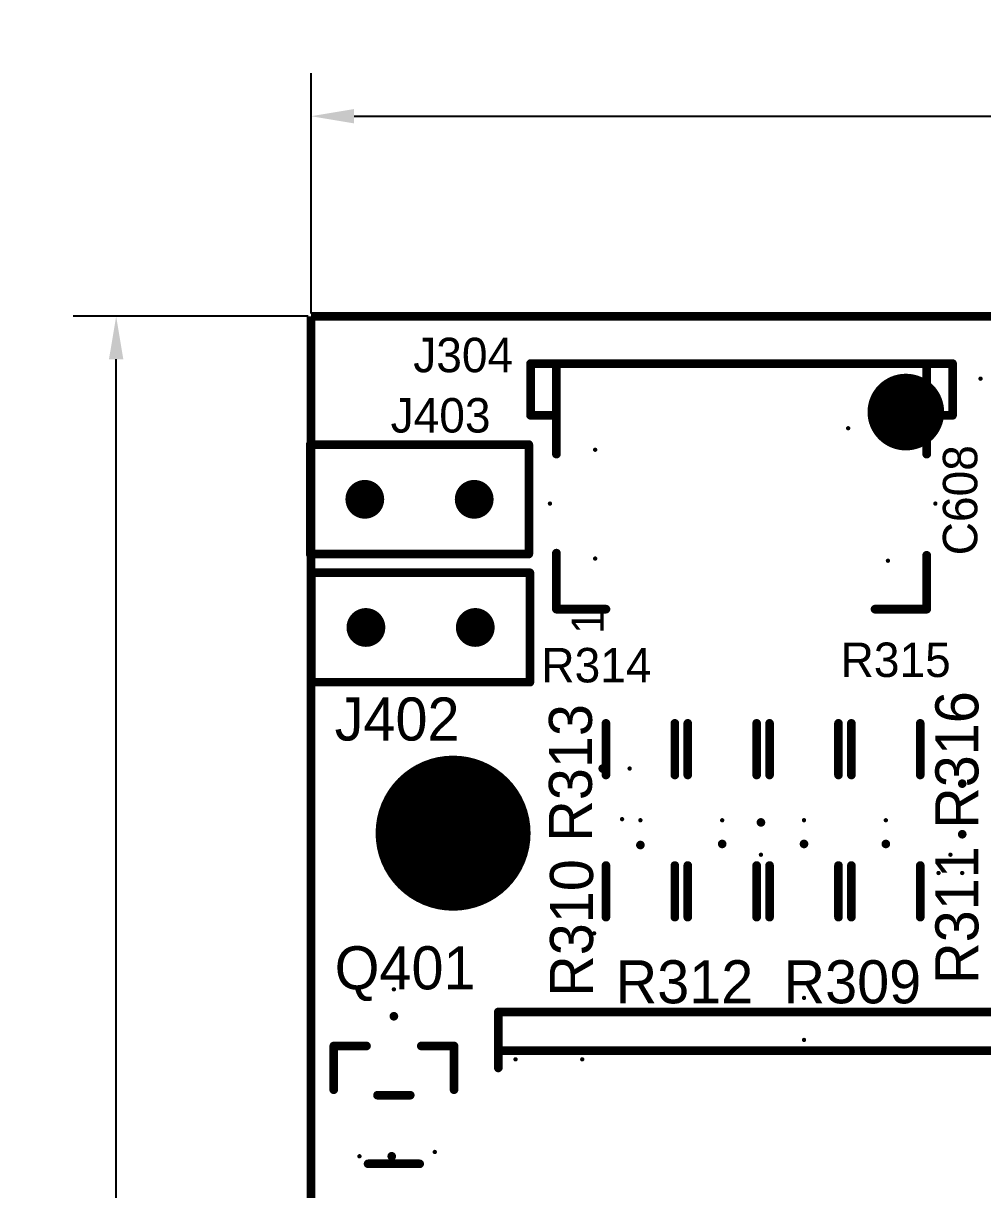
# Model space of a CAD drawing. Extents: x -22 to 197, y -17 to 116.
# Drawn here: x 85.37 to 107.65, y 54.99 to 82.07 of the extents above; entities that cross this region are included whole.
import ezdxf

# ---------------------------------------------------------------- set-up
doc = ezdxf.new("R2010")
doc.units = 0
doc.header["$MEASUREMENT"] = 0
doc.layers.get('0').update_dxf_attribs({"linetype": 'CONTINUOUS'})
doc.layers.get('DEFPOINTS').update_dxf_attribs({"linetype": 'CONTINUOUS'})
for name, color, linetype in [('DRILLDRAWING', 1, 'CONTINUOUS'), ('MECHANICAL1', 6, 'CONTINUOUS'), ('TOPOVERLAY', 2, 'CONTINUOUS')]:
    doc.layers.add(name, color=color, linetype=linetype)
doc.dimstyles.get("Standard").update_dxf_attribs({"dimtxt": 0.18, "dimasz": 0.18, "dimexe": 0.18, "dimexo": 0.0625, "dimgap": 0.09, "dimtad": 0, "dimtih": 1, "dimtoh": 1, "dimdec": 4, "dimzin": 0, "dimtxsty": 'STANDARD', "dimcen": 0.09, "dimazin": 3, "dimtfac": 1, "dimtdec": 4, "dimtofl": 0, "dimtmove": 0, "dimatfit": 3, "dimtolj": 1, "dimtzin": 0})

# ---------------------------------------------------------------- blocks, each defined once
blk = doc.blocks.new('*D0')
at = {"color": 0, "linetype": 'BYBLOCK'}
for p, q in [((91.987, 75.268), (86.525, 75.268)), ((87.525, 12.268), (87.525, 74.268)), ((91.987, 11.268), (86.525, 11.268))]:
    blk.add_line(p, q, dxfattribs=at)
for points in [[(87.358, 74.268), (87.691, 74.268), (87.525, 75.268)], [(87.358, 12.268), (87.691, 12.268), (87.525, 11.268)]]:
    blk.add_solid(points, dxfattribs=at)
at = {"layer": 'DEFPOINTS', "color": 0, "linetype": 'BYBLOCK'}
for p in [(87.525, 75.268), (92.05, 75.268), (92.05, 11.268)]:
    blk.add_point(p, dxfattribs=at)
at = {"color": 0, "linetype": 'BYBLOCK', "insert": (86.025, 43.268), "char_height": 1, "attachment_point": 5, "rotation": 90}
blk.add_mtext('\\A1;64.0', dxfattribs=at)
blk = doc.blocks.new('*D1')
at = {"color": 0, "linetype": 'BYBLOCK'}
for p, q in [((92.05, 75.33), (92.05, 80.911)), ((185.05, 75.33), (185.05, 80.911)), ((93.05, 79.911), (184.05, 79.911))]:
    blk.add_line(p, q, dxfattribs=at)
for points in [[(93.05, 80.078), (93.05, 79.744), (92.05, 79.911)], [(184.05, 80.078), (184.05, 79.744), (185.05, 79.911)]]:
    blk.add_solid(points, dxfattribs=at)
at = {"layer": 'DEFPOINTS', "color": 0, "linetype": 'BYBLOCK'}
for p in [(185.05, 79.911), (92.05, 75.268), (185.05, 75.268)]:
    blk.add_point(p, dxfattribs=at)
at = {"color": 0, "linetype": 'BYBLOCK', "insert": (138.55, 81.411), "char_height": 1, "attachment_point": 5}
blk.add_mtext('\\A1;93.0', dxfattribs=at)

msp = doc.modelspace()

# ---------------------------------------------------------------- linework, layer by layer
at = {"layer": 'DRILLDRAWING', "const_width": 0.2}
for points in [[(92.05, 75.268), (185.05, 75.268)], [(92.05, 11.268), (92.05, 75.268)]]:
    msp.add_lwpolyline(points, dxfattribs=at)
at = {"layer": 'DRILLDRAWING'}
for points, const_width in [([(105.42, 73.043, 1), (106.31, 73.043, 1)], 0.89), ([(107.575, 73.818, 1), (107.625, 73.818, 1)], 0.05), ([(104.5, 72.668, 1), (104.55, 72.668, 1)], 0.05), ([(98.625, 72.168, 1), (98.675, 72.168, 1)], 0.05), ([(93.075, 71.018, 1), (93.525, 71.018, 1)], 0.45), ([(95.615, 71.018, 1), (96.065, 71.018, 1)], 0.45), ([(97.575, 70.918, 1), (97.625, 70.918, 1)], 0.05), ([(106.525, 70.918, 1), (106.575, 70.918, 1)], 0.05), ([(98.625, 69.643, 1), (98.675, 69.643, 1)], 0.05), ([(105.425, 69.593, 1), (105.475, 69.593, 1)], 0.05), ([(93.1, 68.043, 1), (93.55, 68.043, 1)], 0.45), ([(95.64, 68.043, 1), (96.09, 68.043, 1)], 0.45), ([(94.45, 63.268, 1), (96.25, 63.268, 1)], 1.8), ([(98.775, 64.768, 1), (98.875, 64.768, 1)], 0.1), ([(99.425, 64.768, 1), (99.475, 64.768, 1)], 0.05), ([(107.125, 64.418, 1), (107.225, 64.418, 1)], 0.1), ([(99.25, 63.593, 1), (99.3, 63.593, 1)], 0.05), ([(99.675, 63.568, 1), (99.725, 63.568, 1)], 0.05), ([(101.575, 63.568, 1), (101.625, 63.568, 1)], 0.05), ([(102.45, 63.518, 1), (102.55, 63.518, 1)], 0.1), ([(103.475, 63.568, 1), (103.525, 63.568, 1)], 0.05), ([(105.375, 63.568, 1), (105.425, 63.568, 1)], 0.05), ([(99.65, 62.993, 1), (99.75, 62.993, 1)], 0.1), ([(101.55, 63.018, 1), (101.65, 63.018, 1)], 0.1), ([(103.45, 63.018, 1), (103.55, 63.018, 1)], 0.1), ([(105.35, 63.018, 1), (105.45, 63.018, 1)], 0.1), ([(107.125, 63.243, 1), (107.225, 63.243, 1)], 0.1), ([(102.475, 62.768, 1), (102.525, 62.768, 1)], 0.05), ([(106.875, 62.768, 1), (106.925, 62.768, 1)], 0.05), ([(107.475, 62.768, 1), (107.525, 62.768, 1)], 0.05), ([(106.6, 62.343, 1), (106.65, 62.343, 1)], 0.05), ([(107.15, 62.343, 1), (107.2, 62.343, 1)], 0.05), ([(98.6, 60.943, 1), (98.65, 60.943, 1)], 0.05), ([(93.95, 59.643, 1), (94, 59.643, 1)], 0.05), ([(103.475, 59.443, 1), (103.525, 59.443, 1)], 0.05), ([(93.925, 59.018, 1), (94.025, 59.018, 1)], 0.1), ([(103.475, 58.468, 1), (103.525, 58.468, 1)], 0.05), ([(96.775, 58.018, 1), (96.825, 58.018, 1)], 0.05), ([(98.325, 58.018, 1), (98.375, 58.018, 1)], 0.05), ([(93.15, 55.768, 1), (93.2, 55.768, 1)], 0.05), ([(93.875, 55.768, 1), (93.975, 55.768, 1)], 0.1), ([(94.9, 55.868, 1), (94.95, 55.868, 1)], 0.05)]:
    msp.add_lwpolyline(points, format="xyb", close=True, dxfattribs=dict(at, const_width=const_width))
at = {"layer": 'MECHANICAL1', "const_width": 0.2}
for points in [[(92.05, 11.268), (92.05, 75.268)], [(92.05, 75.268), (185.05, 75.268)]]:
    msp.add_lwpolyline(points, dxfattribs=at)
at = {"layer": 'TOPOVERLAY'}
for points, const_width in [([(97.15, 74.168), (106.95, 74.168)], 0.203), ([(97.15, 72.968), (97.15, 74.168)], 0.203), ([(97.75, 72.068), (97.75, 74.168)], 0.203), ([(106.35, 72.068), (106.35, 74.168)], 0.203), ([(106.95, 72.968), (106.95, 74.168)], 0.203), ([(97.15, 72.968), (97.75, 72.968)], 0.203), ([(106.35, 72.968), (106.95, 72.968)], 0.203), ([(92.03, 72.288), (97.11, 72.288)], 0.2), ([(92.03, 69.748), (92.03, 72.288)], 0.2), ([(97.11, 69.748), (97.11, 72.288)], 0.2), ([(97.75, 68.468), (97.75, 69.768)], 0.203), ([(92.03, 69.748), (97.11, 69.748)], 0.2), ([(106.35, 68.468), (106.35, 69.718)], 0.203), ([(92.055, 69.313), (97.135, 69.313)], 0.2), ([(92.055, 66.773), (92.055, 69.313)], 0.2), ([(97.135, 66.773), (97.135, 69.313)], 0.2), ([(97.75, 68.468), (98.9, 68.468)], 0.203), ([(105.15, 68.468), (106.35, 68.468)], 0.203), ([(92.055, 66.773), (97.135, 66.773)], 0.2), ([(98.9, 64.618), (98.9, 65.818)], 0.2), ([(100.5, 64.618), (100.5, 65.818)], 0.2), ([(100.8, 64.618), (100.8, 65.818)], 0.2), ([(102.4, 64.618), (102.4, 65.818)], 0.2), ([(102.7, 64.618), (102.7, 65.818)], 0.2), ([(104.3, 64.618), (104.3, 65.818)], 0.2), ([(104.6, 64.618), (104.6, 65.818)], 0.2), ([(106.2, 64.618), (106.2, 65.818)], 0.2), ([(98.9, 61.318), (98.9, 62.518)], 0.2), ([(100.5, 61.318), (100.5, 62.518)], 0.2), ([(100.8, 61.318), (100.8, 62.518)], 0.2), ([(102.4, 61.318), (102.4, 62.518)], 0.2), ([(102.7, 61.318), (102.7, 62.518)], 0.2), ([(104.3, 61.318), (104.3, 62.518)], 0.2), ([(104.6, 61.318), (104.6, 62.518)], 0.2), ([(106.2, 61.318), (106.2, 62.518)], 0.2), ([(96.4, 59.118), (122.8, 59.118)], 0.2), ([(96.4, 57.818), (96.4, 59.118)], 0.2), ([(92.578, 57.312), (92.578, 58.328)], 0.2), ([(92.578, 58.328), (93.34, 58.328)], 0.2), ([(94.61, 58.328), (95.372, 58.328)], 0.2), ([(95.372, 57.312), (95.372, 58.328)], 0.2), ([(96.4, 58.218), (122.8, 58.218)], 0.2), ([(93.594, 57.185), (94.356, 57.185)], 0.2), ([(93.375, 55.593), (94.575, 55.593)], 0.2)]:
    msp.add_lwpolyline(points, dxfattribs=dict(at, const_width=const_width))
for points, const_width in [([(97.099, 74.168, 1), (97.2, 74.168, 1)], 0.102), ([(97.099, 74.168, 1), (97.2, 74.168, 1)], 0.102), ([(97.699, 74.168, 1), (97.8, 74.168, 1)], 0.102), ([(106.299, 74.168, 1), (106.4, 74.168, 1)], 0.102), ([(106.899, 74.168, 1), (107, 74.168, 1)], 0.102), ([(106.899, 74.168, 1), (107, 74.168, 1)], 0.102), ([(97.099, 72.968, 1), (97.2, 72.968, 1)], 0.102), ([(97.099, 72.968, 1), (97.2, 72.968, 1)], 0.102), ([(97.699, 72.968, 1), (97.8, 72.968, 1)], 0.102), ([(106.299, 72.968, 1), (106.4, 72.968, 1)], 0.102), ([(106.899, 72.968, 1), (107, 72.968, 1)], 0.102), ([(106.899, 72.968, 1), (107, 72.968, 1)], 0.102), ([(91.98, 72.288, 1), (92.08, 72.288, 1)], 0.1), ([(91.98, 72.288, 1), (92.08, 72.288, 1)], 0.1), ([(97.06, 72.288, 1), (97.16, 72.288, 1)], 0.1), ([(97.06, 72.288, 1), (97.16, 72.288, 1)], 0.1), ([(97.699, 72.068, 1), (97.8, 72.068, 1)], 0.102), ([(106.299, 72.068, 1), (106.4, 72.068, 1)], 0.102), ([(97.699, 69.768, 1), (97.8, 69.768, 1)], 0.102), ([(91.98, 69.748, 1), (92.08, 69.748, 1)], 0.1), ([(91.98, 69.748, 1), (92.08, 69.748, 1)], 0.1), ([(97.06, 69.748, 1), (97.16, 69.748, 1)], 0.1), ([(97.06, 69.748, 1), (97.16, 69.748, 1)], 0.1), ([(106.299, 69.718, 1), (106.4, 69.718, 1)], 0.102), ([(92.005, 69.313, 1), (92.105, 69.313, 1)], 0.1), ([(92.005, 69.313, 1), (92.105, 69.313, 1)], 0.1), ([(97.085, 69.313, 1), (97.185, 69.313, 1)], 0.1), ([(97.085, 69.313, 1), (97.185, 69.313, 1)], 0.1), ([(97.699, 68.468, 1), (97.8, 68.468, 1)], 0.102), ([(97.699, 68.468, 1), (97.8, 68.468, 1)], 0.102), ([(98.849, 68.468, 1), (98.95, 68.468, 1)], 0.102), ([(105.099, 68.468, 1), (105.2, 68.468, 1)], 0.102), ([(106.299, 68.468, 1), (106.4, 68.468, 1)], 0.102), ([(106.299, 68.468, 1), (106.4, 68.468, 1)], 0.102), ([(92.005, 66.773, 1), (92.105, 66.773, 1)], 0.1), ([(92.005, 66.773, 1), (92.105, 66.773, 1)], 0.1), ([(97.085, 66.773, 1), (97.185, 66.773, 1)], 0.1), ([(97.085, 66.773, 1), (97.185, 66.773, 1)], 0.1), ([(98.85, 65.818, 1), (98.95, 65.818, 1)], 0.1), ([(100.45, 65.818, 1), (100.55, 65.818, 1)], 0.1), ([(100.75, 65.818, 1), (100.85, 65.818, 1)], 0.1), ([(102.35, 65.818, 1), (102.45, 65.818, 1)], 0.1), ([(102.65, 65.818, 1), (102.75, 65.818, 1)], 0.1), ([(104.25, 65.818, 1), (104.35, 65.818, 1)], 0.1), ([(104.55, 65.818, 1), (104.65, 65.818, 1)], 0.1), ([(106.15, 65.818, 1), (106.25, 65.818, 1)], 0.1), ([(98.85, 64.618, 1), (98.95, 64.618, 1)], 0.1), ([(100.45, 64.618, 1), (100.55, 64.618, 1)], 0.1), ([(100.75, 64.618, 1), (100.85, 64.618, 1)], 0.1), ([(102.35, 64.618, 1), (102.45, 64.618, 1)], 0.1), ([(102.65, 64.618, 1), (102.75, 64.618, 1)], 0.1), ([(104.25, 64.618, 1), (104.35, 64.618, 1)], 0.1), ([(104.55, 64.618, 1), (104.65, 64.618, 1)], 0.1), ([(106.15, 64.618, 1), (106.25, 64.618, 1)], 0.1), ([(98.85, 62.518, 1), (98.95, 62.518, 1)], 0.1), ([(100.45, 62.518, 1), (100.55, 62.518, 1)], 0.1), ([(100.75, 62.518, 1), (100.85, 62.518, 1)], 0.1), ([(102.35, 62.518, 1), (102.45, 62.518, 1)], 0.1), ([(102.65, 62.518, 1), (102.75, 62.518, 1)], 0.1), ([(104.25, 62.518, 1), (104.35, 62.518, 1)], 0.1), ([(104.55, 62.518, 1), (104.65, 62.518, 1)], 0.1), ([(106.15, 62.518, 1), (106.25, 62.518, 1)], 0.1), ([(98.85, 61.318, 1), (98.95, 61.318, 1)], 0.1), ([(100.45, 61.318, 1), (100.55, 61.318, 1)], 0.1), ([(100.75, 61.318, 1), (100.85, 61.318, 1)], 0.1), ([(102.35, 61.318, 1), (102.45, 61.318, 1)], 0.1), ([(102.65, 61.318, 1), (102.75, 61.318, 1)], 0.1), ([(104.25, 61.318, 1), (104.35, 61.318, 1)], 0.1), ([(104.55, 61.318, 1), (104.65, 61.318, 1)], 0.1), ([(106.15, 61.318, 1), (106.25, 61.318, 1)], 0.1), ([(96.35, 59.118, 1), (96.45, 59.118, 1)], 0.1), ([(96.35, 59.118, 1), (96.45, 59.118, 1)], 0.1), ([(92.528, 58.328, 1), (92.628, 58.328, 1)], 0.1), ([(92.528, 58.328, 1), (92.628, 58.328, 1)], 0.1), ([(93.29, 58.328, 1), (93.39, 58.328, 1)], 0.1), ([(94.56, 58.328, 1), (94.66, 58.328, 1)], 0.1), ([(95.322, 58.328, 1), (95.422, 58.328, 1)], 0.1), ([(95.322, 58.328, 1), (95.422, 58.328, 1)], 0.1), ([(96.35, 58.218, 1), (96.45, 58.218, 1)], 0.1), ([(96.35, 57.818, 1), (96.45, 57.818, 1)], 0.1), ([(92.528, 57.312, 1), (92.628, 57.312, 1)], 0.1), ([(95.322, 57.312, 1), (95.422, 57.312, 1)], 0.1), ([(93.544, 57.185, 1), (93.644, 57.185, 1)], 0.1), ([(94.306, 57.185, 1), (94.406, 57.185, 1)], 0.1), ([(93.325, 55.593, 1), (93.425, 55.593, 1)], 0.1), ([(94.525, 55.593, 1), (94.625, 55.593, 1)], 0.1)]:
    msp.add_lwpolyline(points, format="xyb", close=True, dxfattribs=dict(at, const_width=const_width))

# ---------------------------------------------------------------- texts
for s, height, rotation, p in [('J304', 0.8, 360, (94.425, 73.968)), ('J403', 0.8, 360, (93.9, 72.568)), ('C608', 0.8, 90, (107.525, 69.718)), ('1', 0.75, 90, (98.85, 67.893)), ('R315', 0.8, 360, (104.35, 66.893)), ('R314', 0.8, 360, (97.4, 66.768)), ('J402', 1, 360, (92.6, 65.418)), ('R316', 1, 90, (107.55, 63.368)), ('R313', 1, 90, (98.575, 63.068)), ('R311', 1, 90, (107.55, 59.768)), ('R310', 1, 90, (98.6, 59.468)), ('Q401', 1, 360, (92.6, 59.643)), ('R312', 1, 360, (99.125, 59.318)), ('R309', 1, 360, (103.025, 59.318))]:
    msp.add_text(s, height=height, rotation=rotation, dxfattribs=at).set_placement(p)

# ---------------------------------------------------------------- dimensions: what is measured, and where the dimension line sits
at = {"linetype": 'CONTINUOUS'}
dim = msp.add_linear_dim(base=(185.05, 79.911), p1=(92.05, 75.268), p2=(185.05, 75.268), dimstyle='STANDARD', override={"dimtxt": 1, "dimasz": 1, "dimexe": 1, "dimgap": 1, "dimtad": 1, "dimtih": 0, "dimtoh": 0, "dimdec": 1, "dimtdec": 1, "dimtofl": 1}, dxfattribs=at)
dim.commit()
dim.dimension.update_dxf_attribs({"geometry": '*D1', "text_midpoint": (138.55, 81.411)})
dim = msp.add_linear_dim(base=(87.525, 75.268), p1=(92.05, 11.268), p2=(92.05, 75.268), angle=90, dimstyle='STANDARD', override={"dimtxt": 1, "dimasz": 1, "dimexe": 1, "dimgap": 1, "dimtad": 1, "dimtih": 0, "dimtoh": 0, "dimdec": 1, "dimtdec": 1, "dimtofl": 1}, dxfattribs=at)
dim.commit()
dim.dimension.update_dxf_attribs({"geometry": '*D0', "text_midpoint": (86.025, 43.268)})

doc.saveas('drawing.dxf')
